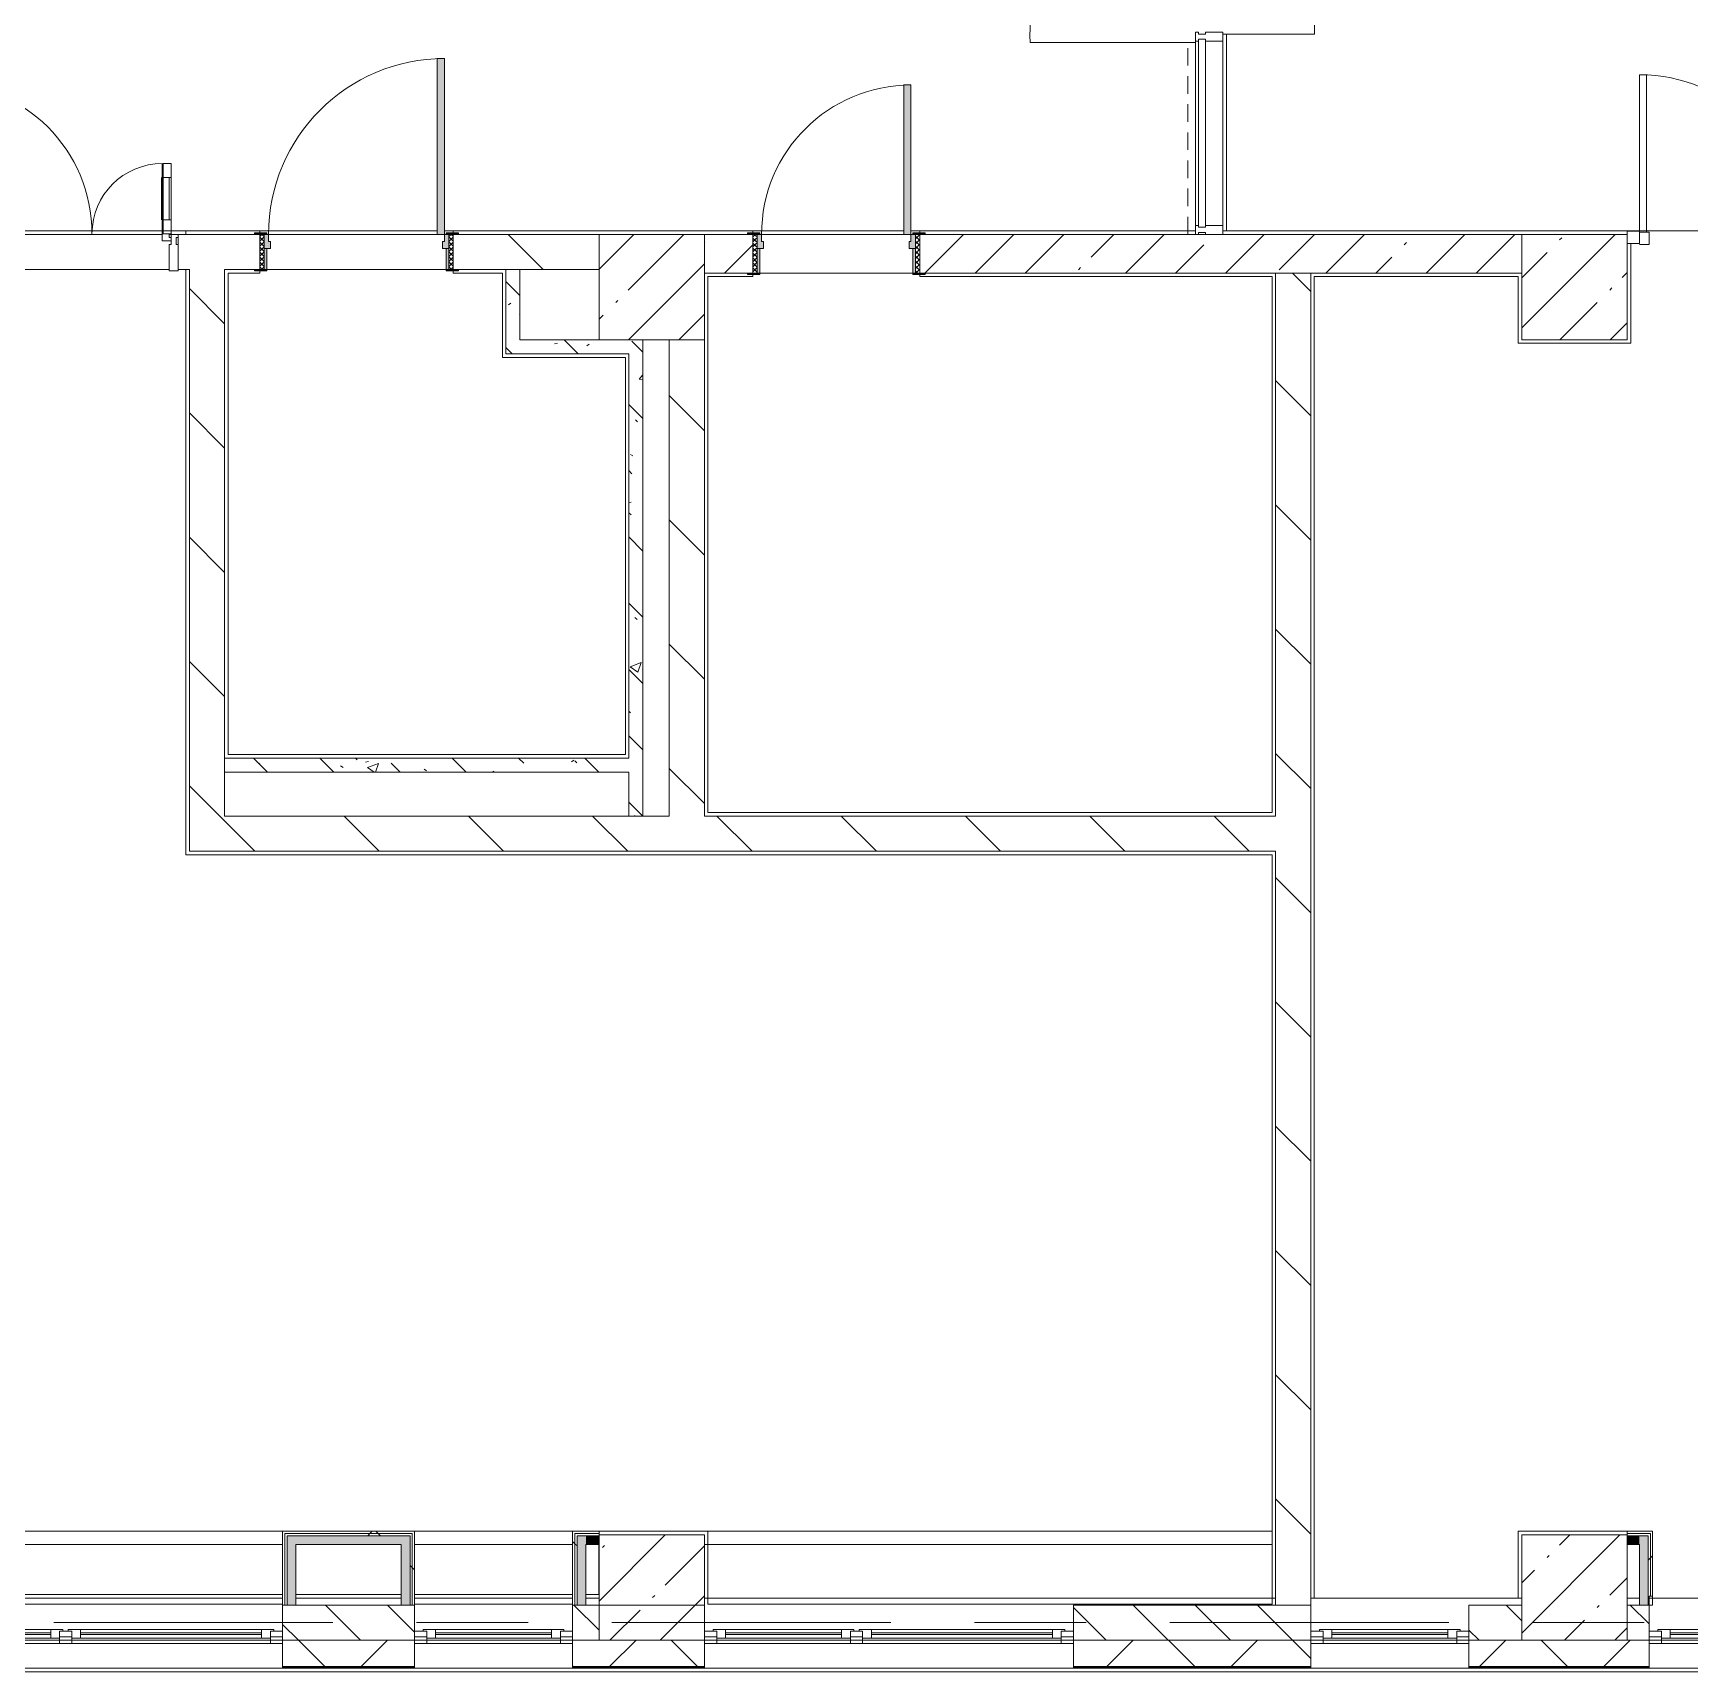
# Model space of a CAD drawing. Header units: millimetres. Extents: x 35840 to 252964, y -8553 to 29000.
# Drawn here: x 139395 to 148821, y -280 to 9045 of the extents above; entities that cross this region are included whole.
import ezdxf

# ---------------------------------------------------------------- set-up
doc = ezdxf.new("R2010")
doc.units = ezdxf.units.MM
doc.linetypes.add('200_ШТРИХ__ш1_п0_6_', pattern=[160, 100, -60])
doc.linetypes.add('Осевая', pattern=[3175, 635, -476.25, 1587.5, -476.25])
for name, color, linetype, lineweight, true_color in [('A-DETL-GENF-3', 7, 'Continuous', 5, 0xaaaaaa), ('A-DOOR-4', 7, 'Continuous', 5, 0xaaaaaa), ('A-DOOR-5', 7, 'Continuous', 5, 0xe2e2e2), ('A-DOOR-FRAM-3', 7, 'Continuous', 5, 0xe2e2e2), ('A-DOOR-FRAM-4', 7, 'Continuous', 5, 0xaaaaaa), ('A-FLOR-1', 7, 'Continuous', 5, 0xaaaaaa), ('I-WALL-1', 7, 'Continuous', 9, 0xe7e7e7), ('I-WALL-2', 7, 'Continuous', 5, 0xe7e7e7), ('I-WALL-5', 7, 'Continuous', 5, 0x787878)]:
    doc.layers.add(name, color=color, linetype=linetype, lineweight=lineweight, true_color=true_color)
for name, color, linetype, lineweight in [('A-DETL-MBND-1', 7, '200_ШТРИХ__ш1_п0_6_', 9), ('A-GLAZ-2', 7, 'Continuous', 5), ('A-GLAZ-CURT-3', 7, 'Continuous', 5), ('A-GLAZ-CWMG-3', 7, 'Continuous', 5), ('A-WALL', 7, 'Continuous', 9), ('A-WALL-3', 7, 'Continuous', 5), ('I-WALL-4', 7, 'Continuous', 5), ('S-COLS-1', 7, 'Continuous', 5), ('Оси-2', 7, 'Осевая', 9)]:
    doc.layers.add(name, color=color, linetype=linetype, lineweight=lineweight)
pattern_1 = [(135, (125954.3, 0), (-353.553, -353.553), [])]
pattern_2 = [(135, (125954.3, 0), (-377.17, -377.17), [533.4, -88.9, 17.78, -88.9]), (135, (125954.3, 376.94), (-377.17, -377.17), []), (50, (125954.3, 0), (637.645, -55.787), [66.675, -733.425]), (355, (125954.3, 0), (-123.35, 668.7), [53.34, -586.74]), (100.451, (126007.4, -4.65), (514.299, 612.908), [56.665, -623.315]), (46.184, (125954.3, 177.8), (948.776, -147.15), [100.01, -1100.137]), (96.636, (126033.3, 165.5), (830.91, 865.997), [85, -934.973]), (351.184, (125954.3, 177.8), (830.92, 865.99), [80.01, -880.11]), (21, (126043.2, 133.35), (530.65, -357.928), [66.675, -733.425]), (326, (126043.2, 133.35), (216.308, 644.658), [53.34, -586.74]), (71.451, (126087.4, 103.5), (746.96, 286.724), [56.665, -623.315]), (37.5, (125954.28, 0), (10.8105, 295.9426), [16.764, -562.864, 16.764, -578.866, -588.962]), (37.5, (125954.28, 0), (10.8105, 295.9426), [-1175.258, 16.764, -572.198]), (7.5, (125954.28, 0), (233.869, 350.632), [16.764, -322.834, 16.764, -549.529, -224.472]), (7.5, (125954.28, 0), (233.869, 350.632), [-905.891, 16.764, -207.708]), (327.5, (125756.03, 0), (474.5678, -20.0513), [16.764, -205.486, 16.764, -676.656, -920.115]), (327.5, (125756.03, 0), (474.5678, -20.0513), [-915.67, 16.764, -903.351]), (317.5, (125667.13, 0), (518.452, 88.993), [16.764, -272.161, 16.764, -443.738, -653.415]), (317.5, (125667.13, 0), (518.452, 88.993), [-749.427, 16.764, -636.651])]
pattern_3 = [(45, (125954.28, 0), (-285.123, 285.123), []), (45, (126239.4, 0), (-285.123, 285.123), [504.031, -100.806, 16.764, -84.042])]
pattern_4 = [(45, (125954.3, 0), (-530.33, 530.33), []), (135, (125954.3, 0), (-530.33, -530.33), [])]

# ---------------------------------------------------------------- blocks, each defined once
blk = doc.blocks.new('120_Окно_СКБ_2Ст - 120_Окно_СКБ_2Ст 2100х2500 _мал створка справа_-V295-1_3_2_птичка')
at = {"layer": 'A-GLAZ-2'}
for p, q in [((-1050, -127), (-1050, -57)), ((-1050, -57), (-980, -57)), ((1050, -57), (-1050, -57)), ((-980, -57), (-980, -127)), ((150, -87), (-980, -87)), ((-980, -87), (-980, -127)), ((-930, -137), (-930, -87)), ((100, -137), (100, -87)), ((150, -127), (150, -57)), ((150, -57), (220, -57)), ((150, -127), (150, -87)), ((220, -57), (220, -127)), ((980, -87), (220, -87)), ((220, -87), (220, -127)), ((270, -137), (270, -87)), ((930, -137), (930, -87)), ((980, -127), (980, -57)), ((980, -57), (1050, -57)), ((980, -127), (980, -87)), ((1050, -57), (1050, -127)), ((-980, -127), (-1050, -127)), ((-1050, -127), (-1000, -127)), ((-980, -127), (-1000, -127)), ((-1000, -127), (-1000, -137)), ((-1000, -137), (170, -137)), ((170, -137), (-1000, -137)), ((-930, -107), (100, -107)), ((100, -117), (-930, -117)), ((220, -127), (150, -127)), ((170, -127), (150, -127)), ((170, -127), (200, -127)), ((170, -137), (170, -127)), ((220, -127), (200, -127)), ((200, -127), (200, -137)), ((200, -137), (1000, -137)), ((1000, -137), (200, -137)), ((270, -107), (930, -107)), ((930, -117), (270, -117)), ((1050, -127), (980, -127)), ((1000, -127), (980, -127)), ((1000, -127), (1050, -127)), ((1000, -137), (1000, -127))]:
    blk.add_line(p, q, dxfattribs=at)
blk = doc.blocks.new('Прямоугольный импост - Импост структурный с накладкой - 160мм Темный-30756008-1_3_2_птичка')
at = {"layer": 'A-GLAZ-CWMG-3'}
for p, q in [((-50, 0), (-50, 17)), ((-50, 17), (0, 17)), ((-40, 0), (-50, 0)), ((-40, -40), (-40, 0)), ((0, 0), (-10, 0)), ((-10, 0), (-10, -40)), ((0, 17), (0, 0)), ((-50, -140), (-50, -40)), ((-50, -40), (-40, -40)), ((-10, -40), (0, -40)), ((0, -40), (0, -140)), ((0, -140), (-50, -140))]:
    blk.add_line(p, q, dxfattribs=at)
blk = doc.blocks.new('Системная панель - Стекло - 40мм-31920837-1_3_2_птичка')
at = {"layer": 'A-GLAZ-CURT-3'}
for p, q in [((535, 40), (-535, 40)), ((-535, 40), (-535, 0)), ((-535, 0), (535, 0)), ((535, 0), (535, 40))]:
    blk.add_line(p, q, dxfattribs=at)
blk = doc.blocks.new('Прямоугольный импост - Импост структурный с накладкой - 160мм Темный-31920697-1_3_2_птичка')
at = {"layer": 'A-GLAZ-CWMG-3'}
for p, q in [((20053.3, 7950), (20053.3, 9000)), ((20210.3, 7950), (20210.3, 9000))]:
    blk.add_line(p, q, dxfattribs=at)
blk = doc.blocks.new('Прямоугольный импост - Импост структурный с накладкой - 160мм Темный-30755591-1_3_2_птичка')
at = {"layer": 'A-GLAZ-CWMG-3'}
for p, q in [((-25, 0), (-25, 17)), ((-25, 17), (25, 17)), ((-15, 0), (-25, 0)), ((-15, -40), (-15, 0)), ((25, 0), (15, 0)), ((15, 0), (15, -40)), ((25, 17), (25, 0)), ((-25, -140), (-25, -40)), ((-25, -40), (-15, -40)), ((15, -40), (25, -40)), ((25, -40), (25, -140)), ((25, -140), (-25, -140))]:
    blk.add_line(p, q, dxfattribs=at)
blk = doc.blocks.new('120_Окно_СКБ_1Ст - 120_Окно_СКБ_1Ст 900х2500_h_-V309-1_3_2_птичка')
at = {"layer": 'A-GLAZ-2'}
for p, q in [((-450, -127), (-450, -57)), ((-450, -57), (-380, -57)), ((450, -57), (-450, -57)), ((-380, -57), (-380, -127)), ((380, -87), (-380, -87)), ((-380, -87), (-380, -127)), ((-330, -137), (-330, -87)), ((330, -137), (330, -87)), ((380, -127), (380, -57)), ((380, -57), (450, -57)), ((380, -127), (380, -87)), ((450, -57), (450, -127)), ((-380, -127), (-450, -127)), ((-450, -127), (-400, -127)), ((-380, -127), (-400, -127)), ((-400, -127), (-400, -137)), ((-400, -137), (400, -137)), ((400, -137), (-400, -137)), ((-330, -107), (330, -107)), ((330, -117), (-330, -117)), ((450, -127), (380, -127)), ((400, -127), (380, -127)), ((400, -127), (450, -127)), ((400, -137), (400, -127))]:
    blk.add_line(p, q, dxfattribs=at)
blk = doc.blocks.new('120_Окно_СКБ_2Ст - 120_Окно_СКБ_2Ст 2800х2500_створка_-22445922-1_3_2_птичка')
at = {"layer": 'A-GLAZ-2'}
for p, q in [((-1400, -127), (-1400, -57)), ((-1400, -57), (-1330, -57)), ((1400, -57), (-1400, -57)), ((-1330, -57), (-1330, -127)), ((500, -87), (-1330, -87)), ((-1330, -87), (-1330, -127)), ((-1280, -137), (-1280, -87)), ((450, -137), (450, -87)), ((500, -127), (500, -57)), ((500, -57), (570, -57)), ((500, -127), (500, -87)), ((570, -57), (570, -127)), ((1330, -87), (570, -87)), ((570, -87), (570, -127)), ((620, -137), (620, -87)), ((1280, -137), (1280, -87)), ((1330, -127), (1330, -57)), ((1330, -57), (1400, -57)), ((1330, -127), (1330, -87)), ((1400, -57), (1400, -127)), ((-1330, -127), (-1400, -127)), ((-1400, -127), (-1350, -127)), ((-1330, -127), (-1350, -127)), ((-1350, -127), (-1350, -137)), ((-1350, -137), (520, -137)), ((520, -137), (-1350, -137)), ((-1280, -107), (450, -107)), ((450, -117), (-1280, -117)), ((570, -127), (500, -127)), ((520, -127), (500, -127)), ((520, -127), (550, -127)), ((520, -137), (520, -127)), ((570, -127), (550, -127)), ((550, -127), (550, -137)), ((550, -137), (1350, -137)), ((1350, -137), (550, -137)), ((620, -107), (1280, -107)), ((1280, -117), (620, -117)), ((1400, -127), (1330, -127)), ((1350, -127), (1330, -127)), ((1350, -127), (1400, -127)), ((1350, -137), (1350, -127))]:
    blk.add_line(p, q, dxfattribs=at)
blk = doc.blocks.new('BSC_Колонна _Прямоугольная - 600х600-V365-1_3_2_птичка')
at = {"layer": 'S-COLS-1'}
h = blk.add_hatch(dxfattribs=at)
h.set_pattern_fill('FP_175', color=256, style=0, pattern_type=2)
h.set_pattern_definition([(45, (-22210, -7600), (-285.123, 285.123), []), (45, (-21924.88, -7600), (-285.123, 285.123), [504.031, -100.806, 16.764, -84.042])])
h.paths.add_polyline_path([(300, -300), (300, 300), (-300, 300), (-300, -300)])
for p, q in [((300, 300), (-300, 300)), ((-300, 300), (-300, -300)), ((300, -300), (300, 300)), ((-300, -300), (300, -300))]:
    blk.add_line(p, q, dxfattribs=at)
blk = doc.blocks.new('BSC_Колонна _Прямоугольная - 600х600-V366-1_3_2_птичка')
at = {"layer": 'S-COLS-1'}
h = blk.add_hatch(dxfattribs=at)
h.set_pattern_fill('FP_176', color=256, style=0, pattern_type=2)
h.set_pattern_definition([(45, (-22210, -200), (-285.123, 285.123), []), (45, (-21924.88, -200), (-285.123, 285.123), [504.031, -100.806, 16.764, -84.042])])
h.paths.add_polyline_path([(300, -300), (300, 300), (-300, 300), (-300, -300), (-25.3, -300)])
for p, q in [((300, 300), (-300, 300)), ((-300, 300), (-300, -300)), ((300, -300), (300, 300)), ((-300, -300), (300, -300))]:
    blk.add_line(p, q, dxfattribs=at)
blk = doc.blocks.new('BSC_Колонна _Прямоугольная - 600х600-V380-1_3_2_птичка')
at = {"layer": 'S-COLS-1'}
h = blk.add_hatch(dxfattribs=at)
h.set_pattern_fill('FP_187', color=256, style=0, pattern_type=2)
h.set_pattern_definition([(45, (-16960, -7600), (-285.123, 285.123), []), (45, (-16674.88, -7600), (-285.123, 285.123), [504.031, -100.806, 16.764, -84.042])])
h.paths.add_polyline_path([(-300, -300), (300, -300), (300, 300), (-300, 300), (-300, -209.6)])
for p, q in [((300, 300), (-300, 300)), ((-300, 300), (-300, -300)), ((300, -300), (300, 300)), ((-300, -300), (300, -300))]:
    blk.add_line(p, q, dxfattribs=at)
blk = doc.blocks.new('110_Дверь_СКБ_1Ст_Внутренняя1 - Д-7_л__950x2100h_Туалет-V390-1_3_2_птичка')
at = {"layer": 'A-DOOR-4'}
h = blk.add_hatch(dxfattribs=at)
h.set_pattern_fill('FP_50', color=256, style=0, pattern_type=2)
h.set_pattern_definition([(135, (1826.41, 174.685), (-14.14214, -14.14214), []), (225, (1826.41, 174.685), (14.14214, -14.14214), [])])
h.paths.add_polyline_path([(487.5, -110), (487.5, 110), (462.5, 110), (462.5, -110)])
at = {"layer": 'A-DOOR-5'}
h = blk.add_hatch(color=256, dxfattribs=at)
h.paths.add_polyline_path([(447.5, 30), (462.5, 30), (462.5, 110), (437.5, 110), (437.5, 70), (427.5, 70), (427.5, 30), (437.5, 30)])
h.paths.add_polyline_path([(-422.5, 30), (-402.5, 30), (-402.5, 70), (-412.5, 70), (-412.5, 110), (-437.5, 110), (-437.5, 30)])
at = {"layer": 'A-DOOR-FRAM-3'}
for points in [[(414.4, 110), (437.5, 110), (437.5, 960), (397.5, 960), (397.5, 110)], [(-437.5, 110), (-422.5, 110), (-422.5, 118), (-492.5, 118), (-492.5, 110), (-442.4, 110)], [(517.5, 110), (517.5, 118), (447.5, 118), (447.5, 110), (487.5, 110)], [(-422.5, -110), (-422.5, 30), (-437.5, 30), (-437.5, -110)], [(462.5, -110), (462.5, 30), (447.5, 30), (447.5, -110)], [(-437.5, -118), (-422.5, -118), (-422.5, -110), (-492.5, -110), (-492.5, -118), (-460.3, -118)], [(517.5, -118), (517.5, -110), (447.5, -110), (447.5, -118), (492.2, -118)]]:
    blk.add_hatch(color=256, dxfattribs=at).paths.add_polyline_path(points)
at = {"layer": 'A-DOOR-FRAM-4'}
h = blk.add_hatch(dxfattribs=at)
h.set_pattern_fill('FP_51', color=256, style=0, pattern_type=2)
h.set_pattern_definition([(45, (-296.384, 174.685), (-14.1421, 14.1421), []), (135, (-296.384, 174.685), (-14.1421, -14.1421), [])])
h.paths.add_polyline_path([(-437.5, -110), (-442.4, 110), (-462.5, 110), (-460.3, -110)])
at = {"layer": 'A-DOOR-4'}
for p, q in [((437.5, 960), (397.5, 960)), ((397.5, 960), (397.5, 110)), ((437.5, 110), (437.5, 960)), ((397.5, 110), (437.5, 110))]:
    blk.add_line(p, q, dxfattribs=at)
blk.add_arc((437.5, 110), 850, 90, 180, dxfattribs=at)
at = {"layer": 'A-DOOR-FRAM-4'}
for p, q in [((-422.5, 118), (-492.5, 118)), ((-492.5, 118), (-492.5, 110)), ((-492.5, 110), (-422.5, 110)), ((-437.5, 110), (-462.5, 110)), ((-462.5, 110), (-462.5, -110)), ((-412.5, 110), (-437.5, 110)), ((-437.5, 110), (-437.5, 30)), ((-437.5, -110), (-437.5, 110)), ((-422.5, 110), (-437.5, 110)), ((-437.5, 110), (-437.5, 109)), ((-437.5, 109), (-422.5, 109)), ((-422.5, 110), (-422.5, 118)), ((-422.5, 109), (-422.5, 110)), ((-412.5, 70), (-412.5, 110)), ((437.5, 110), (437.5, 70)), ((462.5, 110), (437.5, 110)), ((517.5, 118), (447.5, 118)), ((447.5, 118), (447.5, 110)), ((462.5, 110), (447.5, 110)), ((447.5, 110), (447.5, 109)), ((447.5, 110), (517.5, 110)), ((447.5, 109), (462.5, 109)), ((462.5, 30), (462.5, 110)), ((487.5, 110), (462.5, 110)), ((462.5, 110), (462.5, -110)), ((462.5, 109), (462.5, 110)), ((487.5, -110), (487.5, 110)), ((517.5, 110), (517.5, 118)), ((-437.5, 30), (-402.5, 30)), ((-422.5, 30), (-437.5, 30)), ((-437.5, 30), (-437.5, -110)), ((-422.5, -110), (-422.5, 30)), ((-402.5, 70), (-412.5, 70)), ((-402.5, 30), (-402.5, 70)), ((437.5, 70), (427.5, 70)), ((427.5, 70), (427.5, 30)), ((427.5, 30), (462.5, 30)), ((462.5, 30), (447.5, 30)), ((447.5, 30), (447.5, -110)), ((462.5, -110), (462.5, 30)), ((-422.5, -110), (-492.5, -110)), ((-492.5, -110), (-492.5, -118)), ((-492.5, -118), (-422.5, -118)), ((-462.5, -110), (-437.5, -110)), ((-437.5, -110), (-422.5, -110)), ((-422.5, -118), (-422.5, -110)), ((447.5, -110), (462.5, -110)), ((517.5, -110), (447.5, -110)), ((447.5, -110), (447.5, -118)), ((447.5, -118), (517.5, -118)), ((462.5, -110), (487.5, -110)), ((517.5, -118), (517.5, -110))]:
    blk.add_line(p, q, dxfattribs=at)
blk = doc.blocks.new('110_Дверь_СКБ_1Ст_Внутренняя1 - Д-4 1100x2100h_су мгн-31800557-1_3_2_птичка')
at = {"layer": 'A-DOOR-4'}
h = blk.add_hatch(dxfattribs=at)
h.set_pattern_fill('FP_43', color=256, style=0, pattern_type=2)
h.set_pattern_definition([(135, (1751.41, 164.685), (-14.14214, -14.14214), []), (225, (1751.41, 164.685), (14.14214, -14.14214), [])])
h.paths.add_polyline_path([(562.5, 100), (537.5, 100), (537.5, -100), (562.5, -100)])
at = {"layer": 'A-DOOR-5'}
h = blk.add_hatch(color=256, dxfattribs=at)
h.paths.add_polyline_path([(537.5, 20), (537.5, 100), (512.5, 100), (512.5, 60), (502.5, 60), (502.5, 20), (522.5, 20)])
h.paths.add_polyline_path([(-477.5, 44), (-477.5, 60), (-487.5, 60), (-487.5, 100), (-512.5, 100), (-512.5, 20), (-477.5, 20)])
at = {"layer": 'A-DOOR-FRAM-3'}
for points in [[(512.5, 120), (512.5, 1100), (472.5, 1100), (472.5, 100), (512.5, 100), (512.5, 111.4)], [(-497.5, 108), (-567.5, 108), (-567.5, 100), (-497.5, 100)], [(592.5, 108), (522.5, 108), (522.5, 100), (592.5, 100)], [(-497.5, 20), (-512.5, 20), (-512.5, -100), (-497.5, -100)], [(537.5, 20), (522.5, 20), (522.5, -100), (537.5, -100)], [(-497.5, -106.7), (-497.5, -100), (-567.5, -100), (-567.5, -108), (-497.5, -108)], [(592.5, -100), (522.5, -100), (522.5, -108), (592.5, -106.7)]]:
    blk.add_hatch(color=256, dxfattribs=at).paths.add_polyline_path(points)
at = {"layer": 'A-DOOR-FRAM-4'}
h = blk.add_hatch(dxfattribs=at)
h.set_pattern_fill('FP_44', color=256, style=0, pattern_type=2)
h.set_pattern_definition([(45, (-371.384, 164.685), (-14.1421, 14.1421), []), (135, (-371.384, 164.685), (-14.1421, -14.1421), [])])
h.paths.add_polyline_path([(-512.5, -100), (-512.5, 100), (-537.5, 100), (-537.5, -100)])
at = {"layer": 'A-DOOR-4'}
for p, q in [((512.5, 1100), (472.5, 1100)), ((472.5, 1100), (472.5, 100)), ((512.5, 100), (512.5, 1100)), ((472.5, 100), (512.5, 100))]:
    blk.add_line(p, q, dxfattribs=at)
blk.add_arc((512.5, 100), 1000, 90, 180, dxfattribs=at)
at = {"layer": 'A-DOOR-FRAM-4'}
for p, q in [((-497.5, 108), (-567.5, 108)), ((-567.5, 108), (-567.5, 100)), ((-567.5, 100), (-497.5, 100)), ((-512.5, 100), (-537.5, 100)), ((-537.5, 100), (-537.5, -100)), ((-487.5, 100), (-512.5, 100)), ((-512.5, 100), (-512.5, 20)), ((-512.5, -100), (-512.5, 100)), ((-497.5, 100), (-512.5, 100)), ((-512.5, 100), (-512.5, 99)), ((-512.5, 99), (-497.5, 99)), ((-497.5, 100), (-497.5, 108)), ((-497.5, 99), (-497.5, 100)), ((-487.5, 60), (-487.5, 100)), ((512.5, 100), (512.5, 60)), ((537.5, 100), (512.5, 100)), ((592.5, 108), (522.5, 108)), ((522.5, 108), (522.5, 100)), ((537.5, 100), (522.5, 100)), ((522.5, 100), (522.5, 99)), ((522.5, 100), (592.5, 100)), ((522.5, 99), (537.5, 99)), ((537.5, 20), (537.5, 100)), ((562.5, 100), (537.5, 100)), ((537.5, 100), (537.5, -100)), ((537.5, 99), (537.5, 100)), ((562.5, -100), (562.5, 100)), ((592.5, 100), (592.5, 108)), ((-512.5, 20), (-477.5, 20)), ((-497.5, 20), (-512.5, 20)), ((-512.5, 20), (-512.5, -100)), ((-497.5, -100), (-497.5, 20)), ((-477.5, 60), (-487.5, 60)), ((-477.5, 20), (-477.5, 60)), ((512.5, 60), (502.5, 60)), ((502.5, 60), (502.5, 20)), ((502.5, 20), (537.5, 20)), ((537.5, 20), (522.5, 20)), ((522.5, 20), (522.5, -100)), ((537.5, -100), (537.5, 20)), ((-497.5, -100), (-567.5, -100)), ((-567.5, -100), (-567.5, -108)), ((-567.5, -108), (-497.5, -108)), ((-537.5, -100), (-512.5, -100)), ((-512.5, -100), (-497.5, -100)), ((-497.5, -108), (-497.5, -100)), ((522.5, -100), (537.5, -100)), ((592.5, -100), (522.5, -100)), ((522.5, -100), (522.5, -108)), ((522.5, -108), (592.5, -108)), ((537.5, -100), (562.5, -100)), ((592.5, -108), (592.5, -100))]:
    blk.add_line(p, q, dxfattribs=at)
blk = doc.blocks.new('Дверь_Витражная_остекление_ - ДВН_ДАО_Главный вход_1200 в свету-31742133-1_3_2_птичка')
at = {"layer": 'A-DETL-GENF-3'}
for p, q in [((-607.5, 925), (-647.5, 925)), ((-647.5, 925), (-647.5, 35)), ((-607.5, 30), (-607.5, 925)), ((647.5, 430), (607.5, 430)), ((607.5, 430), (607.5, 30)), ((647.5, 35), (647.5, 430)), ((-647.5, 30), (-607.5, 30)), ((-592.5, 30), (-647.5, 30)), ((-592.5, -40), (-592.5, 30)), ((592.5, -40), (592.5, 30)), ((592.5, 30), (647.5, 30)), ((607.5, 30), (647.5, 30)), ((-647.5, -40), (-592.5, -40)), ((647.5, -40), (592.5, -40))]:
    blk.add_line(p, q, dxfattribs=at)
at = {"layer": 'A-DOOR-4'}
for p, q in [((-647.5, 925), (-647.5, 35)), ((647.5, 430), (647.5, 35))]:
    blk.add_line(p, q, dxfattribs=at)
for centre, radius, start, end in [((-647.5, 30), 895, 360, 90), ((647.5, 30), 400, 90, 180)]:
    blk.add_arc(centre, radius, start, end, dxfattribs=at)
blk = doc.blocks.new('Прямоугольный импост - 50 x 70 мм-31701779-1_3_2_птичка')
at = {"layer": 'A-GLAZ-CWMG-3'}
for p, q in [((0, 35), (-70, 35)), ((-70, 35), (-70, -35)), ((-70, -35), (0, -35)), ((0, -35), (0, -17))]:
    blk.add_line(p, q, dxfattribs=at)
blk = doc.blocks.new('Прямоугольный импост - Импост структурный с накладкой - 190мм-32633035-1_3_2_птичка')
at = {"layer": 'A-GLAZ-CWMG-3'}
for p, q in [((-50, 40), (-50, 190)), ((-50, 190), (0, 190)), ((0, 190), (0, 40)), ((-40, 40), (-50, 40)), ((-50, -17), (-50, 0)), ((-50, 0), (-40, 0)), ((-40, 0), (-40, 40)), ((-10, 40), (-10, 0)), ((0, 40), (-10, 40)), ((-10, 0), (0, 0)), ((0, 0), (0, -17)), ((0, -17), (-50, -17))]:
    blk.add_line(p, q, dxfattribs=at)
blk = doc.blocks.new('Дверь_Витражная_остекление_ - ВВ-6 остекление-32633143-1_3_2_птичка')
at = {"layer": 'A-DETL-GENF-3'}
for p, q in [((-630, 880), (-585, 880)), ((-630, 880), (-630, 20)), ((-585, 880), (-630, 880)), ((-630, 880), (-630, 20)), ((-585, 880), (-585, 20)), ((-585, 20), (-585, 880)), ((-630, 800), (-585, 800)), ((-620, 800), (-620, 100)), ((-576, 800), (-576, 100)), ((680, 420), (635, 420)), ((635, 420), (635, 20)), ((680, 420), (635, 420)), ((635, 420), (635, 20)), ((680, 420), (680, 20)), ((680, 20), (680, 420)), ((626, 340), (626, 100)), ((680, 340), (635, 340)), ((670, 340), (670, 100)), ((-630, 100), (-585, 100)), ((680, 100), (635, 100)), ((-585, 20), (-630, 20)), ((-630, 20), (-585, 20))]:
    blk.add_line(p, q, dxfattribs=at)
at = {"layer": 'A-DOOR-4'}
for p, q in [((-630, 880), (-630, 20)), ((630, 420), (630, 20)), ((-630, 20), (-680, 20)), ((-680, 20), (-680, -20)), ((-630, -20), (-630, 20)), ((680, 20), (630, 20)), ((630, 20), (630, -20)), ((680, -20), (680, 20)), ((-680, -20), (-630, -20)), ((630, -20), (680, -20))]:
    blk.add_line(p, q, dxfattribs=at)
for centre, radius, start, end in [((-630, 20), 860, 360, 90), ((630, 20), 400, 90, 180)]:
    blk.add_arc(centre, radius, start, end, dxfattribs=at)
blk = doc.blocks.new('Зашивка приборов отопления19 - Зашивка приборов отопления-33282289-1_3_2_птичка')
at = {"layer": 'A-WALL-3'}
for p, q in [((12140, 520), (10058.6, 520)), ((10058.6, 520), (10058.6, 445)), ((10058.6, 445), (12140, 445)), ((12140, 445), (10060.9, 445)), ((10060.9, 445), (10060.9, 105)), ((10060.9, 105), (12140, 105))]:
    blk.add_line(p, q, dxfattribs=at)
blk = doc.blocks.new('Зашивка приборов отопления20 - Зашивка приборов отопления-33282357-1_3_2_птичка')
at = {"layer": 'A-WALL-3'}
for p, q in [((10960, 520), (10060, 520)), ((10060, 445), (10960, 445)), ((10960, 445), (10060.9, 445)), ((10060.9, 445), (10060.9, 105)), ((10060.9, 105), (10960, 105))]:
    blk.add_line(p, q, dxfattribs=at)
blk = doc.blocks.new('Зашивка приборов отопления21 - Зашивка приборов отопления-33282451-1_3_2_птичка')
at = {"layer": 'A-WALL-3'}
for p, q in [((13270.9, 520), (10060, 520)), ((10060, 520), (10060, 445)), ((13270.9, 445), (13270.9, 520)), ((10060, 445), (13270.9, 445)), ((13270.9, 445), (10060.9, 445)), ((10060.9, 445), (10060.9, 105)), ((13270.9, 105), (13270.9, 445)), ((10060.9, 105), (13270.9, 105))]:
    blk.add_line(p, q, dxfattribs=at)

msp = doc.modelspace()

# ---------------------------------------------------------------- hatches: boundary and pattern name
at = {"layer": 'A-WALL-3'}
h = msp.add_hatch(dxfattribs=at)
h.set_pattern_fill('FP_99', color=256, style=0, pattern_type=2)
h.set_pattern_definition([(135, (125954.28, 0), (-176.7767, -176.7767), [])])
h.paths.add_polyline_path([(132784.3, -100), (133614.3, -100), (133614.3, 100), (132784.3, 100), (132784.3, -80)])
h.paths.add_polyline_path([(147864.3, -100), (147864.3, 100), (147564.3, 100), (147564.3, -100)])
h.paths.add_polyline_path([(153264.3, -100), (154264, -100), (154264, 100), (153264.3, 100), (153264.3, -80)])
h.paths.add_polyline_path([(135114, -100), (135864.3, -100), (135864.3, 100), (135114, 100), (135114, -80)])
h.paths.add_polyline_path([(138114.3, -100), (138114.3, 100), (137964.3, 100), (137964.3, -100), (138094.3, -100)])
h.paths.add_polyline_path([(146444.3, -100), (146664.3, -100), (146664.3, 100), (145314.3, 100), (145314.3, -100), (145350.5, -100)])
h.paths.add_polyline_path([(152364.3, -100), (152364.3, 100), (152114.3, 100), (152114.3, -100)])
h.paths.add_polyline_path([(141564.3, -100), (141564.3, 100), (140814.3, 100), (140814.3, -100)])
h.paths.add_polyline_path([(148589.3, -100), (148589.3, 100), (148464.3, 100), (148464.3, -100)])
h.paths.add_polyline_path([(151389.3, -100), (151514.3, -100), (151514.3, 100), (151389.3, 100), (151389.3, -80)])
h.paths.add_polyline_path([(142464.3, -100), (142614.3, -94.4), (142614.3, 100), (142464.3, 100), (142464.3, -80)])
h = msp.add_hatch(dxfattribs=at)
h.set_pattern_fill('FP_107', color=256, style=0, pattern_type=2)
h.set_pattern_definition([(45, (125954.3, 0), (-353.5534, 353.5534), []), (135, (125954.3, 0), (-353.5534, -353.5534), [])])
h.paths.add_polyline_path([(164345.3, -250), (164345.3, -100), (163944.3, -100), (163944.3, -250)])
h.paths.add_polyline_path([(159824.3, -250), (159824.3, -100), (158964.3, -100), (158964.3, -250)])
h.paths.add_polyline_path([(156164.3, -250), (156164.3, -100), (155164, -100), (155164, -250), (155574.9, -250)])
h.paths.add_polyline_path([(161924.3, -250), (163044.3, -250), (163044.3, -100), (161924.3, -100), (161924.3, -190.3)])
h.paths.add_polyline_path([(154264, -250), (154264, -100), (153264.3, -100), (153264.3, -250)])
h.paths.add_polyline_path([(147564.3, -250), (148589.3, -250), (148589.3, -100), (147564.3, -100), (147564.3, -226)])
h.paths.add_polyline_path([(145350.5, -250), (146664.3, -250), (146664.3, -100), (145314.3, -100), (145314.3, -250)])
h.paths.add_polyline_path([(143214.3, -250), (143214.3, -100), (142464.3, -100), (142464.3, -250), (142562, -250)])
h.paths.add_polyline_path([(141564.3, -250), (141564.3, -100), (140814.3, -100), (140814.3, -250)])
h.paths.add_polyline_path([(152364.3, -250), (152364.3, -100), (151389.3, -100), (151389.3, -250), (151856.9, -250)])
h.paths.add_polyline_path([(137964.3, -250), (138714.3, -248), (138714.3, -100), (137964.3, -100), (137964.3, -249.9)])
h.paths.add_polyline_path([(135864.3, -250), (135864.3, -100), (135114, -100), (135114, -250), (135126.1, -250)])
h.paths.add_polyline_path([(134214, -250), (134214, -100), (132784.3, -100), (132784.3, -250), (134196.6, -250)])
h.paths.add_polyline_path([(125694.3, -250), (129684.3, -250), (129684.3, -100), (125694.3, -100), (125694.3, -210)])
at = {"layer": 'I-WALL-1'}
msp.add_hatch(color=256, dxfattribs=at).paths.add_polyline_path([(148584.3, 100), (148584.3, 495), (148534.3, 495), (148534.3, 100)])
at = {"layer": 'I-WALL-2'}
for points in [[(140839.3, 100), (140889.3, 100), (140889.3, 495), (140839.3, 495), (140839.3, 120)], [(140889.3, 445), (141539.3, 445), (141539.3, 495), (140889.3, 495)], [(142491.5, 100), (142539.3, 100), (142539.3, 495), (142489.3, 495), (142489.3, 100)], [(142614.3, 445), (142612.9, 495), (142539.3, 495), (142539.3, 445), (142612.9, 445)], [(148484.3, 445), (148534.3, 445), (148534.3, 495), (148464.3, 495), (148464.3, 445)], [(141539.3, 100), (141539.3, 445), (141489.3, 445), (141489.3, 100)]]:
    msp.add_hatch(color=256, dxfattribs=at).paths.add_polyline_path(points)
at = {"layer": 'I-WALL-4'}
h = msp.add_hatch(dxfattribs=at)
h.set_pattern_fill('FP_106', color=256, style=0, pattern_type=2)
h.set_pattern_definition(pattern_1)
h.paths.add_polyline_path([(138734.3, 7700), (138779.3, 7700), (138779.3, 7900), (138714.3, 7900), (138714.3, 7700)])
h.paths.add_polyline_path([(140284.3, 7700), (140684.3, 7700), (140684.3, 7900), (140219.3, 7894.4), (140219.3, 7700), (140264.3, 7700)])
h.paths.add_polyline_path([(141814.3, 7700), (142614.3, 7700), (142614.3, 7900), (141784.3, 7900), (141784.3, 7700)])
h = msp.add_hatch(dxfattribs=at)
h.set_pattern_fill('FP_100', color=256, style=0, pattern_type=2)
h.set_pattern_definition(pattern_3)
h.paths.add_polyline_path([(145994.5, 7680), (147864.3, 7680), (147864.3, 7900), (144439.3, 7900), (144439.3, 7680), (145350.5, 7680)])
h.paths.add_polyline_path([(143234.3, 7680), (143489.3, 7680), (143489.3, 7900), (143214.3, 7900), (143214.3, 7680)])
h = msp.add_hatch(dxfattribs=at)
h.set_pattern_fill('FP_106', color=256, style=0, pattern_type=2)
h.set_pattern_definition(pattern_1)
h.paths.add_polyline_path([(140484.3, 4590), (140484.3, 7700), (140284.3, 7700), (140284.3, 4590), (140351.7, 4590)])
h = msp.add_hatch(dxfattribs=at)
h.set_pattern_fill('FP_106', color=256, style=0, pattern_type=2)
h.set_pattern_definition(pattern_1)
h.paths.add_polyline_path([(146664.3, 100), (146664.3, 7680), (146464.3, 7680), (146464.3, 100)])
h = msp.add_hatch(dxfattribs=at)
h.set_pattern_fill('FP_106', color=256, style=0, pattern_type=2)
h.set_pattern_definition(pattern_1)
h.paths.add_polyline_path([(143014.3, 4590), (143214.3, 4590), (143214.3, 7300), (143014.3, 7300), (143014.3, 4610)])
h = msp.add_hatch(dxfattribs=at)
h.set_pattern_fill('FP_106', color=256, style=0, pattern_type=2)
h.set_pattern_definition(pattern_1)
h.paths.add_polyline_path([(146444.3, 4390), (146464.3, 4390), (146464.3, 4590), (140284.3, 4590), (140284.3, 4390), (145350.5, 4390)])
h = msp.add_hatch(dxfattribs=at)
h.set_pattern_fill('FP_197', color=256, style=0, pattern_type=2)
h.set_pattern_definition(pattern_4)
h.paths.add_polyline_path([(140826.8, 507.5), (141564.3, 507.5), (141564.3, 520), (140826.8, 520)])
h = msp.add_hatch(dxfattribs=at)
h.set_pattern_fill('FP_197', color=256, style=0, pattern_type=2)
h.set_pattern_definition(pattern_4)
h.paths.add_polyline_path([(141551.8, 495), (141551.8, 507.5), (140839.3, 507.5), (140839.3, 495), (141539.3, 495)])
h = msp.add_hatch(dxfattribs=at)
h.set_pattern_fill('FP_197', color=256, style=0, pattern_type=2)
h.set_pattern_definition(pattern_4)
h.paths.add_polyline_path([(141551.8, 100), (141551.8, 495), (141539.3, 495), (141539.3, 100)])
h = msp.add_hatch(dxfattribs=at)
h.set_pattern_fill('FP_197', color=256, style=0, pattern_type=2)
h.set_pattern_definition(pattern_4)
h.paths.add_polyline_path([(141564.3, 100), (141564.3, 507.5), (141551.8, 507.5), (141551.8, 100)])
h = msp.add_hatch(dxfattribs=at)
h.set_pattern_fill('FP_197', color=256, style=0, pattern_type=2)
h.set_pattern_definition(pattern_4)
h.paths.add_polyline_path([(142475.2, 100), (142476.8, 100), (142476.8, 520), (142464.3, 520), (142464.3, 100)])
h = msp.add_hatch(dxfattribs=at)
h.set_pattern_fill('FP_197', color=256, style=0, pattern_type=2)
h.set_pattern_definition(pattern_4)
h.paths.add_polyline_path([(142489.3, 100), (142489.3, 507.5), (142476.8, 507.5), (142476.8, 100)])
h = msp.add_hatch(dxfattribs=at)
h.set_pattern_fill('FP_197', color=256, style=0, pattern_type=2)
h.set_pattern_definition(pattern_4)
h.paths.add_polyline_path([(148584.3, 100), (148589.3, 100), (148589.3, 150), (148596.8, 150), (148596.8, 507.5), (148584.3, 507.5), (148584.3, 120)])
h = msp.add_hatch(dxfattribs=at)
h.set_pattern_fill('FP_197', color=256, style=0, pattern_type=2)
h.set_pattern_definition(pattern_4)
h.paths.add_polyline_path([(148609.3, 150), (148609.3, 520), (148596.8, 520), (148596.8, 150)])
at = {"layer": 'I-WALL-5'}
h = msp.add_hatch(dxfattribs=at)
h.set_pattern_fill('FP_120', color=256, style=0, pattern_type=2)
h.set_pattern_definition(pattern_2)
h.paths.add_polyline_path([(142164.3, 7220), (142164.3, 7700), (142084.3, 7700), (142084.3, 7220)])
h = msp.add_hatch(dxfattribs=at)
h.set_pattern_fill('FP_120', color=256, style=0, pattern_type=2)
h.set_pattern_definition(pattern_2)
h.paths.add_polyline_path([(142164.3, 7220), (142784.3, 7220), (142784.3, 7300), (142164.3, 7300), (142164.3, 7274)])
h = msp.add_hatch(dxfattribs=at)
h.set_pattern_fill('FP_120', color=256, style=0, pattern_type=2)
h.set_pattern_definition(pattern_2)
h.paths.add_polyline_path([(142864.3, 4590), (142864.3, 7300), (142784.3, 7300), (142784.3, 4590)])
h = msp.add_hatch(dxfattribs=at)
h.set_pattern_fill('FP_120', color=256, style=0, pattern_type=2)
h.set_pattern_definition(pattern_2)
h.paths.add_polyline_path([(142784.3, 4840), (142784.3, 4920), (140484.3, 4920), (140484.3, 4840), (142764.3, 4840)])
at = {"layer": 'S-COLS-1'}
h = msp.add_hatch(dxfattribs=at)
h.set_pattern_fill('FP_100', color=256, style=0, pattern_type=2)
h.set_pattern_definition(pattern_3)
h.paths.add_polyline_path([(142779.7, -100), (143214.3, -100), (143214.3, 500), (142614.3, 500), (142614.3, -100)])

# ---------------------------------------------------------------- linework, layer by layer
at = {"layer": 'A-DETL-MBND-1'}
msp.add_line((145964.3, 7900), (145964.3, 8991.3), dxfattribs=at)
at = {"layer": 'A-FLOR-1'}
for p, q in [((146684.5, 9040), (146684.5, 10855.2)), ((145067.5, 8991.3), (146007.5, 8991.3)), ((146164.5, 9040), (146684.5, 9040)), ((146184.3, 9040), (146184.3, 7920)), ((128947.5, 7920), (141694.3, 7920)), ((140264.3, 7900), (140264.3, 7920)), ((140684.3, 7920), (140684.3, 7908)), ((141734.3, 7920), (144349.3, 7920)), ((141784.3, 7908), (141784.3, 7920)), ((143489.3, 7920), (143489.3, 7908)), ((144389.3, 7920), (146007.5, 7920)), ((144439.3, 7908), (144439.3, 7920)), ((146164.5, 7920), (156164.3, 7920)), ((148484.3, 7848), (148484.3, 7280)), ((140264.3, 4370), (140264.3, 7700)), ((140684.3, 7680), (140504.3, 7680)), ((140504.3, 7680), (140504.3, 4940)), ((140684.3, 7692), (140684.3, 7680)), ((141784.3, 7680), (141784.3, 7692)), ((142064.3, 7680), (141784.3, 7680)), ((142064.3, 7200), (142064.3, 7680)), ((143489.3, 7660), (143234.3, 7660)), ((143234.3, 7660), (143234.3, 4610)), ((143489.3, 7672), (143489.3, 7660)), ((144439.3, 7660), (144439.3, 7672)), ((146444.3, 7660), (144439.3, 7660)), ((146444.3, 4610), (146444.3, 7660)), ((147844.3, 7660), (146684.3, 7660)), ((146684.3, 7660), (146684.3, 140)), ((147844.3, 7280), (147844.3, 7660)), ((148484.3, 7280), (147844.3, 7280)), ((142764.3, 7200), (142064.3, 7200)), ((142764.3, 4940), (142764.3, 7200)), ((140504.3, 4940), (142764.3, 4940)), ((143234.3, 4610), (146444.3, 4610)), ((146444.3, 4370), (140264.3, 4370)), ((146444.3, 520), (146444.3, 4370)), ((142614.3, 520), (143233.4, 520)), ((147844.3, 140), (147844.3, 520)), ((147844.3, 520), (148464.3, 520)), ((140814.3, 445), (138734.3, 445)), ((142464.3, 445), (141564.3, 445)), ((142612.9, 160.3), (142612.9, 445)), ((146444.3, 445), (143214.3, 445)), ((146444.3, 140), (146444.3, 445)), ((138734.3, 160.3), (140814.3, 160.3)), ((140889.3, 160.3), (141489.3, 160.3)), ((141564.3, 160.3), (142464.3, 160.3)), ((142539.3, 160.3), (142612.9, 160.3))]:
    msp.add_line(p, q, dxfattribs=at)
msp.add_arc((146011.2, 9041.3), 945, 107.75279, 183.03294, dxfattribs=at)
at = {"layer": 'A-WALL'}
for p, q in [((142164.3, 7700), (142084.3, 7700)), ((146664.3, 7680), (146464.3, 7680)), ((140484.3, 4920), (140484.3, 4840)), ((142784.3, 4590), (142864.3, 4590)), ((140826.8, 507.5), (140826.8, 100)), ((141551.8, 507.5), (140826.8, 507.5)), ((140839.3, 495), (140839.3, 100)), ((141539.3, 495), (140839.3, 495)), ((141539.3, 100), (141539.3, 495)), ((141551.8, 100), (141551.8, 507.5)), ((142476.8, 507.5), (142476.8, 100)), ((142614.3, 507.5), (142476.8, 507.5)), ((142489.3, 495), (142489.3, 100)), ((142614.3, 495), (142489.3, 495)), ((148596.8, 507.5), (148464.3, 507.5)), ((148584.3, 495), (148464.3, 495)), ((148584.3, 100), (148584.3, 495)), ((148596.8, 150), (148596.8, 507.5)), ((146464.3, 100), (146664.3, 100)), ((141564.3, -100), (140814.3, -100)), ((143214.3, -100), (142464.3, -100)), ((146664.3, -100), (145314.3, -100)), ((147864.3, -100), (147564.3, -100)), ((148589.3, -100), (148464.3, -100)), ((140814.3, -250), (141564.3, -250)), ((140814.3, -253), (141564.3, -253)), ((142464.3, -250), (143214.3, -250)), ((142464.3, -253), (143214.3, -253)), ((145314.3, -250), (146664.3, -250)), ((145314.3, -253), (146664.3, -253)), ((147564.3, -250), (148589.3, -250)), ((147564.3, -253), (148589.3, -253))]:
    msp.add_line(p, q, dxfattribs=at)
at = {"layer": 'A-WALL-3'}
for p, q in [((140814.3, 100), (140814.3, -258)), ((141489.3, 100), (140889.3, 100)), ((141564.3, -258), (141564.3, 100)), ((142464.3, 100), (142464.3, -258)), ((143214.3, 100), (142539.3, 100)), ((143214.3, -258), (143214.3, 100)), ((146464.3, 100), (145314.3, 100)), ((145314.3, 100), (145314.3, -258)), ((146664.3, -258), (146664.3, 100)), ((147864.3, 100), (147564.3, 100)), ((147564.3, 100), (147564.3, -258)), ((148534.3, 100), (148464.3, 100)), ((148589.3, -258), (148589.3, 100)), ((138714.3, -100), (140814.3, -100)), ((141564.3, -100), (142464.3, -100)), ((143214.3, -100), (145314.3, -100)), ((146664.3, -100), (147564.3, -100)), ((148589.3, -100), (151389.3, -100)), ((198234.3, -280), (125664.3, -280)), ((135114, -258), (147564.3, -258)), ((147564.3, -258), (159824.3, -258))]:
    msp.add_line(p, q, dxfattribs=at)
at = {"layer": 'I-WALL-4'}
for p, q in [((138869.3, 7900), (140129.3, 7900)), ((140654.3, 7900), (140219.3, 7900)), ((140219.3, 7900), (140219.3, 7700)), ((140734.3, 7900), (141694.3, 7900)), ((142614.3, 7900), (141814.3, 7900)), ((143459.3, 7900), (143214.3, 7900)), ((143539.3, 7900), (144349.3, 7900)), ((147864.3, 7900), (144469.3, 7900)), ((140169.7, 7700), (138828.8, 7700)), ((140219.3, 7700), (140284.3, 7700)), ((140284.3, 7700), (140284.3, 4390)), ((140484.3, 7700), (140654.3, 7700)), ((140484.3, 4920), (140484.3, 7700)), ((141744.3, 7700), (140724.3, 7700)), ((141814.3, 7700), (142084.3, 7700)), ((142084.3, 7700), (142084.3, 7220)), ((142164.3, 7700), (142614.3, 7700)), ((142164.3, 7300), (142164.3, 7700)), ((143214.3, 7680), (143459.3, 7680)), ((144399.3, 7680), (143529.3, 7680)), ((144469.3, 7680), (146464.3, 7680)), ((146464.3, 7680), (146464.3, 4590)), ((146664.3, 100), (146664.3, 7680)), ((146664.3, 7680), (147864.3, 7680)), ((142614.3, 7300), (142164.3, 7300)), ((142864.3, 4590), (142864.3, 7300)), ((143014.3, 7300), (143014.3, 4590)), ((143214.3, 4590), (143214.3, 7300)), ((142084.3, 7220), (142784.3, 7220)), ((142784.3, 7220), (142784.3, 4920)), ((142784.3, 4920), (140484.3, 4920)), ((140484.3, 4840), (142784.3, 4840)), ((140484.3, 4590), (140484.3, 4840)), ((142784.3, 4840), (142784.3, 4590)), ((142784.3, 4590), (140484.3, 4590)), ((143014.3, 4590), (142864.3, 4590)), ((146464.3, 4590), (143214.3, 4590)), ((140284.3, 4390), (146464.3, 4390)), ((146464.3, 4390), (146464.3, 100)), ((140814.3, 520), (140814.3, 100)), ((141564.3, 520), (140814.3, 520)), ((141564.3, 100), (141564.3, 520)), ((142614.3, 520), (142464.3, 520)), ((142464.3, 520), (142464.3, 100)), ((142614.3, 445), (142614.3, 520)), ((148609.3, 520), (148464.3, 520)), ((148464.3, 520), (148464.3, 500)), ((148609.3, 100), (148609.3, 520)), ((140889.3, 100), (140889.3, 445)), ((140889.3, 445), (141489.3, 445)), ((141489.3, 445), (141489.3, 100)), ((142539.3, 100), (142539.3, 445)), ((142539.3, 445), (142614.3, 445)), ((148464.3, 445), (148534.3, 445)), ((148534.3, 445), (148534.3, 100)), ((138714.3, 140), (140814.3, 140)), ((140814.3, 100), (140889.3, 100)), ((140889.3, 140), (141489.3, 140)), ((141489.3, 100), (141564.3, 100)), ((141564.3, 140), (142464.3, 140)), ((142464.3, 100), (142539.3, 100)), ((142539.3, 140), (142614.3, 140)), ((143214.3, 140), (146464.3, 140)), ((146664.3, 140), (147864.3, 140)), ((148464.3, 140), (148534.3, 140)), ((148534.3, 100), (148609.3, 100)), ((148588.3, 140), (151514.3, 140)), ((148589.3, 100), (148589.3, 150)), ((148589.3, 150), (148609.3, 150)), ((139614.3, -80), (139544.3, -80)), ((140814.3, -80), (140744.3, -80)), ((141632.5, -80), (141564.3, -80)), ((142464.3, -80), (142394.3, -80)), ((143284.3, -80), (143214.3, -80)), ((144114.3, -80), (144044.3, -80)), ((145314.3, -80), (145244.3, -80)), ((146734.3, -80), (146664.3, -80)), ((147564.3, -80), (147494.3, -80)), ((148659.3, -80), (148589.3, -80))]:
    msp.add_line(p, q, dxfattribs=at)
at = {"layer": 'S-COLS-1'}
for p, q in [((143214.3, 500), (142614.3, 500)), ((142614.3, 500), (142614.3, -100)), ((143214.3, -100), (143214.3, 500)), ((142614.3, -100), (143214.3, -100))]:
    msp.add_line(p, q, dxfattribs=at)
at = {"layer": 'Оси-2'}
msp.add_line((135225.5, 0), (152214.3, 0), dxfattribs=at)

# ---------------------------------------------------------------- block references
at = {"layer": 'A-DOOR-4'}
for name, p in [('110_Дверь_СКБ_1Ст_Внутренняя1 - Д-4 1100x2100h_су мгн-31800557-1_3_2_птичка', (141221.8, 7800)), ('Дверь_Витражная_остекление_ - ДВН_ДАО_Главный вход_1200 в свету-31742133-1_3_2_птичка', (149181.8, 7883)), ('Дверь_Витражная_остекление_ - ВВ-6 остекление-32633143-1_3_2_птичка', (139499.3, 7883)), ('110_Дверь_СКБ_1Ст_Внутренняя1 - Д-7_л__950x2100h_Туалет-V390-1_3_2_птичка', (143951.8, 7790))]:
    msp.add_blockref(name, p, dxfattribs=at)
at = {"layer": 'A-GLAZ-2', "rotation": 180}
for name, p in [('120_Окно_СКБ_2Ст - 120_Окно_СКБ_2Ст 2100х2500 _мал створка справа_-V295-1_3_2_птичка', (139764.3, -175)), ('120_Окно_СКБ_1Ст - 120_Окно_СКБ_1Ст 900х2500_h_-V309-1_3_2_птичка', (142014.3, -175)), ('120_Окно_СКБ_2Ст - 120_Окно_СКБ_2Ст 2100х2500 _мал створка справа_-V295-1_3_2_птичка', (144264.3, -175)), ('120_Окно_СКБ_1Ст - 120_Окно_СКБ_1Ст 900х2500_h_-V309-1_3_2_птичка', (147114.3, -175)), ('120_Окно_СКБ_2Ст - 120_Окно_СКБ_2Ст 2800х2500_створка_-22445922-1_3_2_птичка', (149989.3, -175))]:
    msp.add_blockref(name, p, dxfattribs=at)
at = {"layer": 'A-GLAZ-CURT-3', "rotation": 269.9999999999999}
msp.add_blockref('Системная панель - Стекло - 40мм-31920837-1_3_2_птичка', (146024.5, 8475), dxfattribs=at)
at = {"layer": 'A-GLAZ-CWMG-3', "extrusion": (0, 0, -1)}
for name, p, rotation in [('Прямоугольный импост - Импост структурный с накладкой - 160мм Темный-30755591-1_3_2_птичка', (-146024.5, 9025), 270.0000000000001), ('Прямоугольный импост - Импост структурный с накладкой - 160мм Темный-30756008-1_3_2_птичка', (-146024.5, 7900), 270.0000000000001), ('Прямоугольный импост - Импост структурный с накладкой - 190мм-32633035-1_3_2_птичка', (-140219.3, 7883), 180)]:
    msp.add_blockref(name, p, dxfattribs=dict(at, rotation=rotation))
at = {"layer": 'A-GLAZ-CWMG-3'}
msp.add_blockref('Прямоугольный импост - Импост структурный с накладкой - 160мм Темный-31920697-1_3_2_птичка', (125954.3, 0), dxfattribs=at)
at = {"layer": 'A-GLAZ-CWMG-3', "rotation": 180}
msp.add_blockref('Прямоугольный импост - 50 x 70 мм-31701779-1_3_2_птичка', (148464.3, 7883), dxfattribs=at)
at = {"layer": 'A-WALL-3'}
for name, p in [('Зашивка приборов отопления19 - Зашивка приборов отопления-33282289-1_3_2_птичка', (128674.3, 0)), ('Зашивка приборов отопления20 - Зашивка приборов отопления-33282357-1_3_2_птичка', (131504.3, 0)), ('Зашивка приборов отопления21 - Зашивка приборов отопления-33282451-1_3_2_птичка', (133173.4, 0))]:
    msp.add_blockref(name, p, dxfattribs=at)
at = {"layer": 'S-COLS-1'}
for name, p in [('BSC_Колонна _Прямоугольная - 600х600-V380-1_3_2_птичка', (142914.3, 7600)), ('BSC_Колонна _Прямоугольная - 600х600-V365-1_3_2_птичка', (148164.3, 7600)), ('BSC_Колонна _Прямоугольная - 600х600-V366-1_3_2_птичка', (148164.3, 200))]:
    msp.add_blockref(name, p, dxfattribs=at)

doc.saveas('drawing.dxf')
